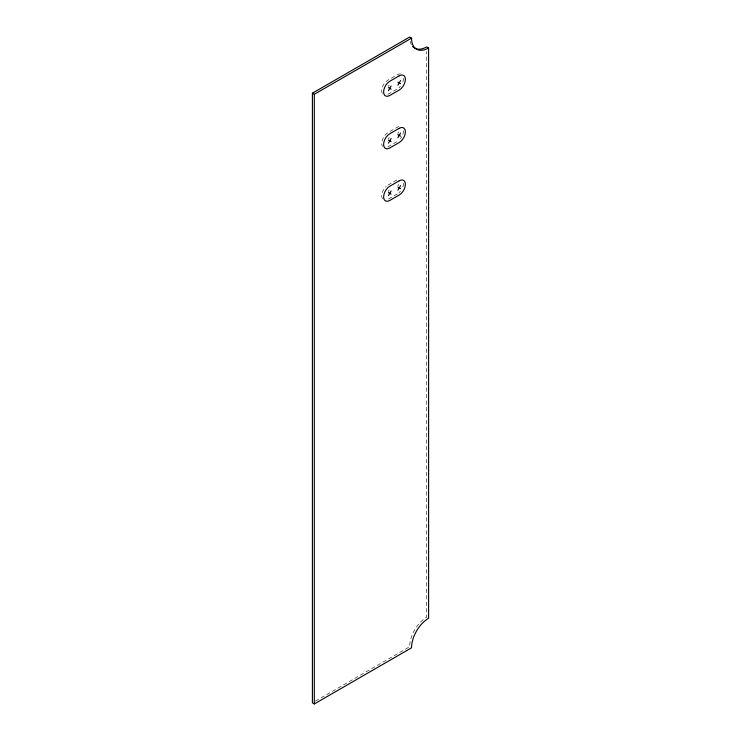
<?xml version="1.0" encoding="UTF-8"?>
<svg xmlns="http://www.w3.org/2000/svg" width="741" height="741" viewBox="0 0 741 741"><rect width="100%" height="100%" fill="white"/><g stroke="black" fill="none" stroke-linecap="round" stroke-linejoin="round"><path stroke-width="0.56" stroke-dasharray="3.71 2.78" d="M388.312 86.512L389.21 84.965M388.312 139.002L389.21 137.456M397.787 133.537L398.677 131.991M388.312 191.493L389.21 189.946M397.787 186.028L398.677 184.481M387.867 94.394L397.343 88.929M387.867 146.885L397.343 141.42A8.707 5.03 -60 0 0 398.936 140.253M387.867 185.157L397.343 179.692M397.343 193.91L387.867 199.375A8.707 5.03 -60 0 1 386.274 200.051M315.416 701.116L409.653 646.717A24.11 13.922 -60 0 1 426.696 617.188L426.696 51.518M411.422 44.766A24.11 13.922 -60 0 1 409.977 40.672M403.493 78.268A8.707 5.03 -60 0 1 402.669 82.297M400.418 86.197A8.707 5.03 -60 0 1 398.936 87.762M400.418 73.887A8.707 5.03 -60 0 0 397.343 74.711L387.867 80.176A8.707 5.03 -60 0 0 382.541 93.922M403.493 183.24A8.707 5.03 -60 0 1 402.669 187.278M400.418 191.178A8.707 5.03 -60 0 1 398.936 192.743M382.541 198.894A8.707 5.03 -60 0 1 386.274 186.315M403.493 130.759A8.707 5.03 -60 0 1 402.669 134.788M401.687 136.826A8.707 5.03 -60 0 1 400.418 138.687M398.936 126.526A8.707 5.03 -60 0 0 397.343 127.202L387.867 132.667A8.707 5.03 -60 0 0 382.541 146.412"/><path stroke-width="1.11" d="M388.423 90.698L391.1 86.058M397.889 85.234L400.575 80.593M388.423 143.189L391.1 138.548M397.889 137.724L400.575 133.084M388.423 195.68L391.1 191.039M397.889 190.215L400.575 185.574M312.406 93.19L409.653 37.05L411.542 38.143A24.11 13.922 -60 0 0 428.594 47.989L428.594 618.281A24.11 13.922 -60 0 0 411.542 647.81L314.304 703.95L312.406 702.857L312.406 93.19L314.304 94.283L411.542 38.143M428.594 47.989L426.696 46.896A24.11 13.922 -60 0 1 412.589 46.405M397.889 82.14L400.575 83.687M388.423 87.605L391.1 89.152M397.889 134.63L400.575 136.177M388.423 140.095L391.1 141.642M397.889 187.121L400.575 188.668M388.423 192.586L391.1 194.133M314.304 94.283L314.304 703.95M399.232 75.804L389.766 81.269A8.707 5.03 -60 0 0 383.606 91.93A8.707 5.03 -60 0 0 389.766 95.487L399.232 90.022A8.707 5.03 -60 0 0 405.392 79.361A8.707 5.03 -60 0 0 399.232 75.804M399.232 128.295L389.766 133.76A8.707 5.03 -60 0 0 383.606 144.421A8.707 5.03 -60 0 0 389.766 147.978L399.232 142.513A8.707 5.03 -60 0 0 405.392 131.852A8.707 5.03 -60 0 0 399.232 128.295M399.232 180.785L389.766 186.25A8.707 5.03 -60 0 0 383.606 196.911A8.707 5.03 -60 0 0 389.766 200.468L399.232 195.003A8.707 5.03 -60 0 0 405.392 184.333A8.707 5.03 -60 0 0 399.232 180.785"/></g></svg>
